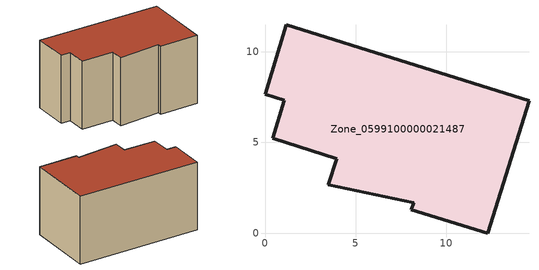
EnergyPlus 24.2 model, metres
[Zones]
Zone_0599100000021487
 floor ground (C_G): 0,7.65 1.17,11.48 14.56,7.29 12.29,0 8.08,1.29 8.19,1.67 3.5,2.67 3.95,4.11 0.42,5.22 1.06,7.33 z0
 wall outside (C_F): 1.17,11.48 0,7.65 1.06,7.33 0.42,5.22 3.95,4.11 3.5,2.67 8.19,1.67 8.08,1.29 12.29,0 14.56,7.29 1.17,11.48 z0:7.76
 roof outside (C_R): 12.29,0 14.56,7.29 1.17,11.48 0,7.65 1.06,7.33 0.42,5.22 3.95,4.11 3.5,2.67 8.19,1.67 8.08,1.29 z7.76
[BUILDING]
Pand.0599100000021487: North Axis=0; Terrain=City; Loads Convergence Tolerance Value=0.04; Temperature Convergence Tolerance Value=0.4; Solar Distribution=FullExterior; Maximum Number of Warmup Days=25; Minimum Number of Warmup Days=1
[Site:Location]
Rotterdam.The.Hague.AP_ZH_NLD Design_Conditions: Latitude=51.96; Longitude=4.45; Time Zone=1; Elevation=-4.5
[SITE:GROUNDTEMPERATURE:BUILDINGSURFACE]
18, 18, 18, 18, 18, 18, 18, 18, 18, 18, 18, 18
[MATERIAL] Thermal Absorptance=0.9; Solar Absorptance=0.7; Visible Absorptance=0.7
Name | Roughness | Thickness | Conductivity | Density | Specific Heat
G.TC.1946 | MediumSmooth | 0.15 | 1 | 540 | 1210
F.TC.1946 | Rough | 0.3 | 0.857143 | 1920 | 840
R.TC.1946 | MediumRough | 0.2 | 0.909091 | 1500 | 1000
[CONSTRUCTION]
C_G: G.TC.1946
C_F: F.TC.1946
C_R: R.TC.1946
[ZONE]
Zone_0599100000021487: Type=1; Multiplier=1; Ceiling Height=Autocalculate; Volume=Autocalculate; Floor Area=autocalculate; Part of Total Floor Area=Yes
[ZONEINFILTRATION:DESIGNFLOWRATE]
Infil_Zone_0599100000021487: Zone or ZoneList or Space or SpaceList=Zone_0599100000021487; Schedule=AlwaysOn; Design Flow Rate Calculation Method=Flow/Area; Flow Rate per Floor Area=0.003; Constant Term Coefficient=1; Temperature Term Coefficient=0; Velocity Term Coefficient=0; Velocity Squared Term Coefficient=0
[HVACTEMPLATE:ZONE:IDEALLOADSAIRSYSTEM]
Zone_0599100000021487: Maximum Heating Supply Air Temperature=50; Minimum Cooling Supply Air Temperature=13; Maximum Heating Supply Air Humidity Ratio=0.0156; Minimum Cooling Supply Air Humidity Ratio=0.0077; Heating Limit=NoLimit; Cooling Limit=NoLimit; Dehumidification Control Type=ConstantSensibleHeatRatio; Cooling Sensible Heat Ratio=0.7; Dehumidification Setpoint=60; Humidification Control Type=None; Humidification Setpoint=30; Outdoor Air Method=None; Outdoor Air Flow Rate per Person=0.00944; Outdoor Air Flow Rate per Zone Floor Area=0; Outdoor Air Flow Rate per Zone=0; Demand Controlled Ventilation Type=None; Outdoor Air Economizer Type=NoEconomizer; Heat Recovery Type=None; Sensible Heat Recovery Effectiveness=0.7; Latent Heat Recovery Effectiveness=0.65
[ZONECONTROL:THERMOSTAT]
ThermostatControl_Zone_0599100000021487: Zone or ZoneList=Zone_0599100000021487; Control Type Schedule=DualSetpointControlType; Control 1=Thermostat_Zone_0599100000021487; Temperature Difference Between Cutout And Setpoint=0
[THERMOSTATSETPOINT:DUALSETPOINT]
Thermostat_Zone_0599100000021487: Heating Setpoint Temperature Schedule=HeatingSetpoint_Zone_0599100000021487; Cooling Setpoint Temperature Schedule=CoolingSetpoint_Zone_0599100000021487
[SCHEDULE:COMPACT]
HeatingSetpoint_Zone_0599100000021487: Through: 12/31, For: AllDays, Until: 24:00, 21
CoolingSetpoint_Zone_0599100000021487: Through: 12/31, For: AllDays, Until: 24:00, 24
DualSetpointControlType: Through: 12/31, For: AllDays, Until: 24:00, 4
AlwaysOn: Through: 12/31, For: AllDays, Until: 24:00, 1
